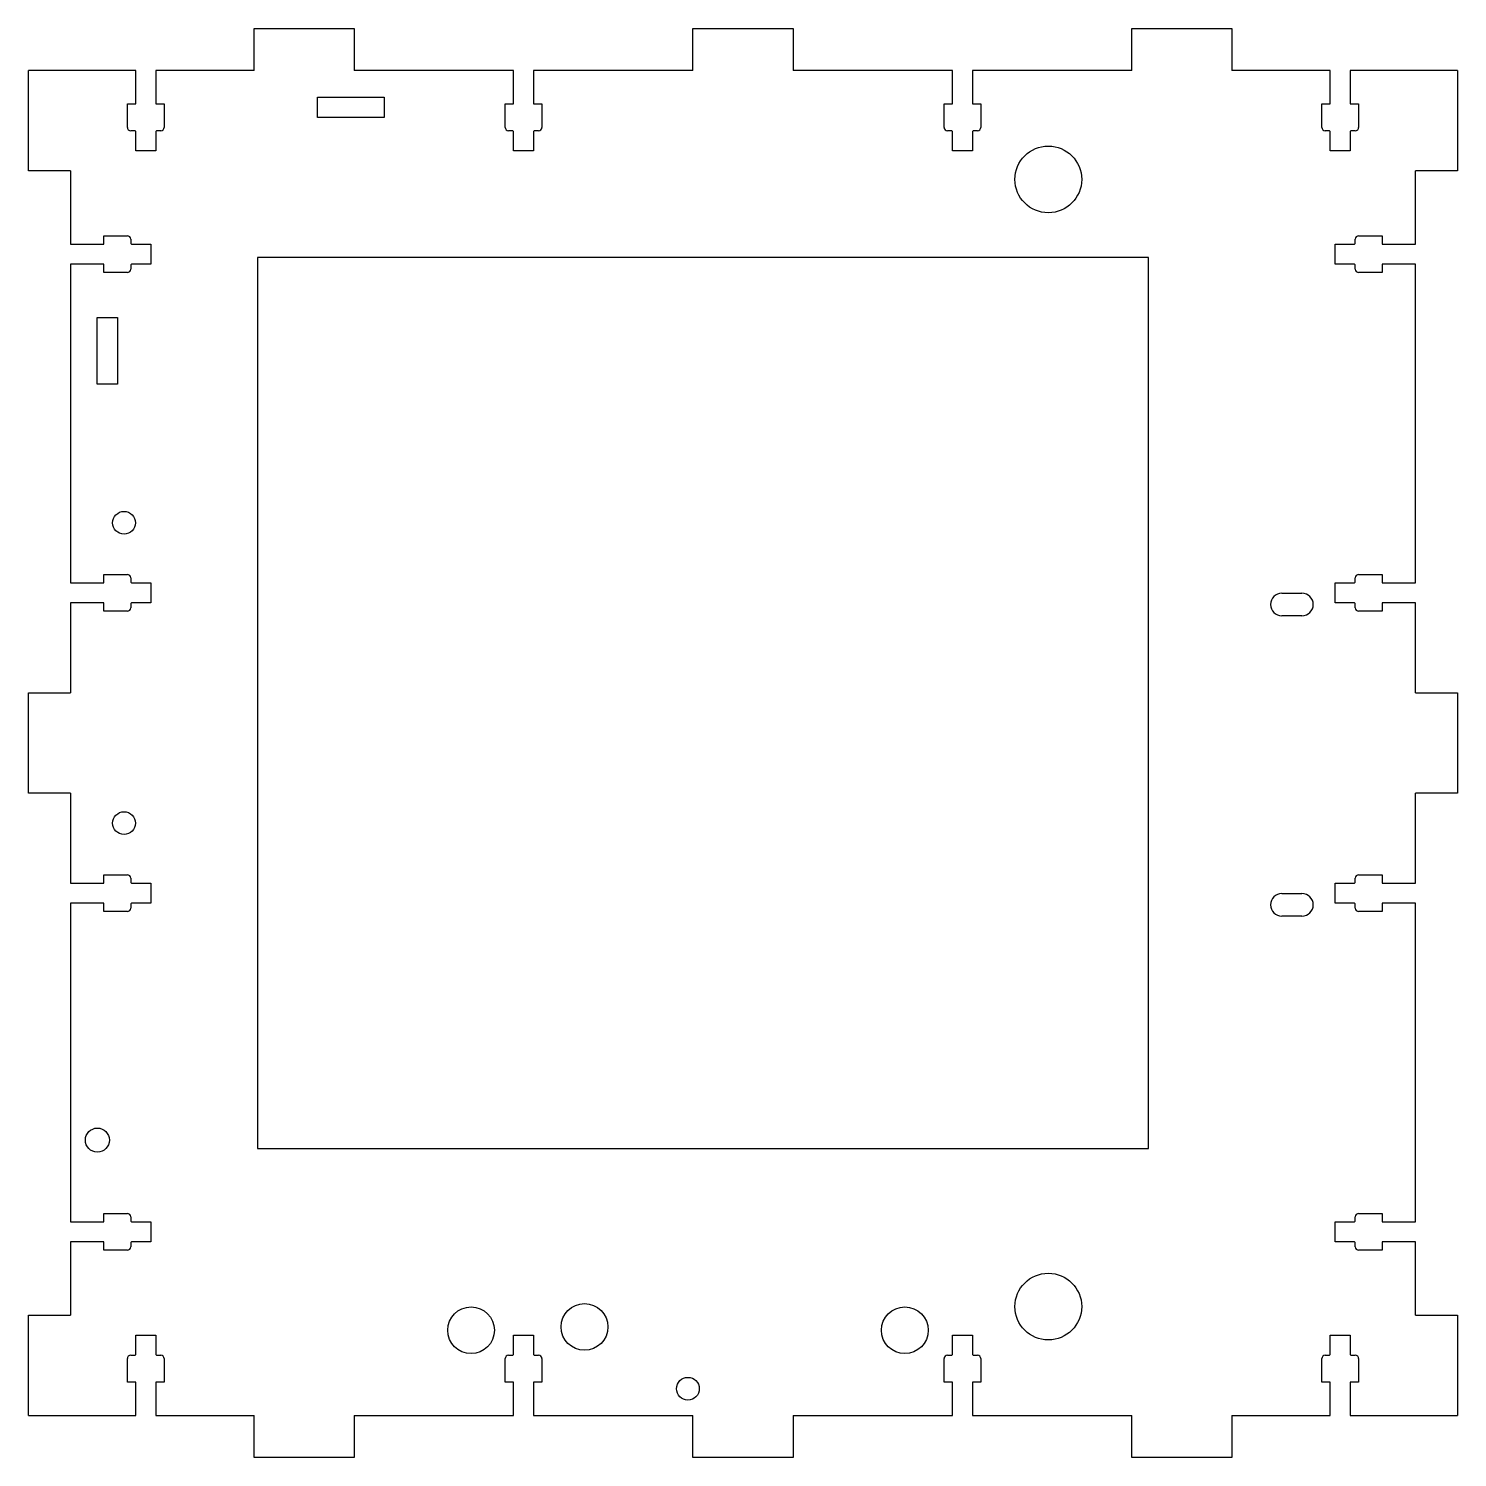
# Model space of a CAD drawing. Header units: millimetres. Extents: x -189 to 25, y -189 to 25.
import ezdxf

# ---------------------------------------------------------------- set-up
doc = ezdxf.new("R2010")
doc.units = ezdxf.units.MM

msp = doc.modelspace()

# ---------------------------------------------------------------- linework, layer by layer
at = {"color": 7, "linetype": 'Continuous', "lineweight": 25}
for p, q in [((-155.5, 18.5), (-155.5, 24.8)), ((-155.5, 24.8), (-140.5, 24.8)), ((-140.5, 24.8), (-140.5, 18.5)), ((-89.75, 18.5), (-89.75, 24.8)), ((-89.75, 24.8), (-74.75, 24.8)), ((-74.75, 24.8), (-74.75, 18.5)), ((-24, 18.5), (-24, 24.8)), ((-24, 24.8), (-9, 24.8)), ((-9, 24.8), (-9, 18.5)), ((-189.3, 3.5), (-189.3, 18.5)), ((-173.25, 18.5), (-189.3, 18.5)), ((-173.25, 13.5), (-173.25, 18.5)), ((-170.25, 18.5), (-170.25, 13.5)), ((-155.5, 18.5), (-170.25, 18.5)), ((-116.625, 18.5), (-140.5, 18.5)), ((-116.625, 13.5), (-116.625, 18.5)), ((-113.625, 18.5), (-113.625, 13.5)), ((-89.75, 18.5), (-113.625, 18.5)), ((-50.875, 18.5), (-74.75, 18.5)), ((-50.875, 13.5), (-50.875, 18.5)), ((-47.875, 18.5), (-47.875, 13.5)), ((-24, 18.5), (-47.875, 18.5)), ((5.75, 18.5), (-9, 18.5)), ((5.75, 13.5), (5.75, 18.5)), ((8.75, 18.5), (8.75, 13.5)), ((24.8, 18.5), (8.75, 18.5)), ((24.8, 18.5), (24.8, 3.5)), ((-174.5, 13.5), (-173.25, 13.5)), ((-174.5, 10), (-174.5, 13.5)), ((-170.25, 13.5), (-169, 13.5)), ((-169, 13.5), (-169, 10)), ((-146, 11.5), (-146, 14.5)), ((-146, 14.5), (-136, 14.5)), ((-136, 14.5), (-136, 11.5)), ((-117.875, 13.5), (-116.625, 13.5)), ((-117.875, 10), (-117.875, 13.5)), ((-113.625, 13.5), (-112.375, 13.5)), ((-112.375, 13.5), (-112.375, 10)), ((-52.125, 13.5), (-50.875, 13.5)), ((-52.125, 10), (-52.125, 13.5)), ((-47.875, 13.5), (-46.625, 13.5)), ((-46.625, 13.5), (-46.625, 10)), ((4.5, 13.5), (5.75, 13.5)), ((4.5, 10), (4.5, 13.5)), ((8.75, 13.5), (10, 13.5)), ((10, 13.5), (10, 10)), ((-136, 11.5), (-146, 11.5)), ((-173.35, 9.5), (-174, 9.5)), ((-173.25, 9.4), (-173.35, 9.5)), ((-173.25, 6.5), (-173.25, 9.4)), ((-170.15, 9.5), (-170.25, 9.4)), ((-170.25, 9.4), (-170.25, 6.5)), ((-169.5, 9.5), (-170.15, 9.5)), ((-116.725, 9.5), (-117.375, 9.5)), ((-116.625, 9.4), (-116.725, 9.5)), ((-116.625, 6.5), (-116.625, 9.4)), ((-113.525, 9.5), (-113.625, 9.4)), ((-113.625, 9.4), (-113.625, 6.5)), ((-112.875, 9.5), (-113.525, 9.5)), ((-50.975, 9.5), (-51.625, 9.5)), ((-50.875, 9.4), (-50.975, 9.5)), ((-50.875, 6.5), (-50.875, 9.4)), ((-47.775, 9.5), (-47.875, 9.4)), ((-47.875, 9.4), (-47.875, 6.5)), ((-47.125, 9.5), (-47.775, 9.5)), ((5.65, 9.5), (5, 9.5)), ((5.75, 9.4), (5.65, 9.5)), ((5.75, 6.5), (5.75, 9.4)), ((8.85, 9.5), (8.75, 9.4)), ((8.75, 9.4), (8.75, 6.5)), ((9.5, 9.5), (8.85, 9.5)), ((-170.25, 6.5), (-173.25, 6.5)), ((-113.625, 6.5), (-116.625, 6.5)), ((-47.875, 6.5), (-50.875, 6.5)), ((8.75, 6.5), (5.75, 6.5)), ((-183, 3.5), (-189.3, 3.5)), ((-183, 3.5), (-183, -7.5)), ((24.8, 3.5), (18.5, 3.5)), ((18.5, -7.5), (18.5, 3.5)), ((-178, -6.25), (-174.5, -6.25)), ((-178, -7.5), (-178, -6.25)), ((10, -6.25), (13.5, -6.25)), ((13.5, -6.25), (13.5, -7.5)), ((-183, -7.5), (-178, -7.5)), ((-174, -6.75), (-174, -7.4)), ((-174, -7.4), (-173.9, -7.5)), ((-173.9, -7.5), (-171, -7.5)), ((-171, -7.5), (-171, -10.5)), ((6.5, -7.5), (9.4, -7.5)), ((6.5, -10.5), (6.5, -7.5)), ((9.4, -7.5), (9.5, -7.4)), ((9.5, -7.4), (9.5, -6.75)), ((13.5, -7.5), (18.5, -7.5)), ((-183, -10.5), (-183, -58.25)), ((-178, -10.5), (-183, -10.5)), ((-178, -11.75), (-178, -10.5)), ((-173.9, -10.5), (-174, -10.6)), ((-174, -10.6), (-174, -11.25)), ((-171, -10.5), (-173.9, -10.5)), ((-21.5, -9.5), (-155, -9.5)), ((-155, -9.5), (-155, -143)), ((-21.5, -143), (-21.5, -9.5)), ((9.4, -10.5), (6.5, -10.5)), ((9.5, -10.6), (9.4, -10.5)), ((9.5, -11.25), (9.5, -10.6)), ((13.5, -10.5), (13.5, -11.75)), ((18.5, -10.5), (13.5, -10.5)), ((18.5, -58.25), (18.5, -10.5)), ((-174.5, -11.75), (-178, -11.75)), ((13.5, -11.75), (10, -11.75)), ((-179, -28.5), (-179, -18.5)), ((-179, -18.5), (-176, -18.5)), ((-176, -18.5), (-176, -28.5)), ((-176, -28.5), (-179, -28.5)), ((-178, -57), (-174.5, -57)), ((-178, -58.25), (-178, -57)), ((-174, -57.5), (-174, -58.15)), ((9.5, -58.15), (9.5, -57.5)), ((10, -57), (13.5, -57)), ((13.5, -57), (13.5, -58.25)), ((-183, -58.25), (-178, -58.25)), ((-174, -58.15), (-173.9, -58.25)), ((-173.9, -58.25), (-171, -58.25)), ((-171, -58.25), (-171, -61.25)), ((-1.5, -59.8), (1.5, -59.8)), ((6.5, -58.25), (9.4, -58.25)), ((6.5, -61.25), (6.5, -58.25)), ((9.4, -58.25), (9.5, -58.15)), ((13.5, -58.25), (18.5, -58.25)), ((-183, -61.25), (-183, -74.75)), ((-178, -61.25), (-183, -61.25)), ((-178, -62.5), (-178, -61.25)), ((-173.9, -61.25), (-174, -61.35)), ((-174, -61.35), (-174, -62)), ((-171, -61.25), (-173.9, -61.25)), ((9.4, -61.25), (6.5, -61.25)), ((9.5, -61.35), (9.4, -61.25)), ((9.5, -62), (9.5, -61.35)), ((13.5, -61.25), (13.5, -62.5)), ((18.5, -61.25), (13.5, -61.25)), ((18.5, -74.75), (18.5, -61.25)), ((-174.5, -62.5), (-178, -62.5)), ((1.5, -63.2), (-1.5, -63.2)), ((13.5, -62.5), (10, -62.5)), ((-189.3, -89.75), (-189.3, -74.75)), ((-189.3, -74.75), (-183, -74.75)), ((18.5, -74.75), (24.8, -74.75)), ((24.8, -74.75), (24.8, -89.75)), ((-183, -89.75), (-189.3, -89.75)), ((-183, -89.75), (-183, -103.25)), ((24.8, -89.75), (18.5, -89.75)), ((18.5, -103.25), (18.5, -89.75)), ((-178, -102), (-174.5, -102)), ((-178, -103.25), (-178, -102)), ((-174, -102.5), (-174, -103.15)), ((9.5, -103.15), (9.5, -102.5)), ((10, -102), (13.5, -102)), ((13.5, -102), (13.5, -103.25)), ((-183, -103.25), (-178, -103.25)), ((-174, -103.15), (-173.9, -103.25)), ((-173.9, -103.25), (-171, -103.25)), ((-171, -103.25), (-171, -106.25)), ((-1.5, -104.8), (1.5, -104.8)), ((6.5, -103.25), (9.4, -103.25)), ((6.5, -106.25), (6.5, -103.25)), ((9.4, -103.25), (9.5, -103.15)), ((13.5, -103.25), (18.5, -103.25)), ((-183, -106.25), (-183, -154)), ((-178, -106.25), (-183, -106.25)), ((-178, -107.5), (-178, -106.25)), ((-173.9, -106.25), (-174, -106.35)), ((-174, -106.35), (-174, -107)), ((-171, -106.25), (-173.9, -106.25)), ((9.4, -106.25), (6.5, -106.25)), ((9.5, -106.35), (9.4, -106.25)), ((9.5, -107), (9.5, -106.35)), ((13.5, -106.25), (13.5, -107.5)), ((18.5, -106.25), (13.5, -106.25)), ((18.5, -154), (18.5, -106.25)), ((-174.5, -107.5), (-178, -107.5)), ((1.5, -108.2), (-1.5, -108.2)), ((13.5, -107.5), (10, -107.5)), ((-155, -143), (-21.5, -143)), ((-183, -154), (-178, -154)), ((-178, -152.75), (-174.5, -152.75)), ((-178, -154), (-178, -152.75)), ((-174, -153.25), (-174, -153.9)), ((-174, -153.9), (-173.9, -154)), ((-173.9, -154), (-171, -154)), ((-171, -154), (-171, -157)), ((6.5, -154), (9.4, -154)), ((6.5, -157), (6.5, -154)), ((9.4, -154), (9.5, -153.9)), ((9.5, -153.9), (9.5, -153.25)), ((10, -152.75), (13.5, -152.75)), ((13.5, -152.75), (13.5, -154)), ((13.5, -154), (18.5, -154)), ((-183, -157), (-183, -168)), ((-178, -157), (-183, -157)), ((-178, -158.25), (-178, -157)), ((-174.5, -158.25), (-178, -158.25)), ((-173.9, -157), (-174, -157.1)), ((-174, -157.1), (-174, -157.75)), ((-171, -157), (-173.9, -157)), ((9.4, -157), (6.5, -157)), ((9.5, -157.1), (9.4, -157)), ((9.5, -157.75), (9.5, -157.1)), ((13.5, -158.25), (10, -158.25)), ((13.5, -157), (13.5, -158.25)), ((18.5, -157), (13.5, -157)), ((18.5, -168), (18.5, -157)), ((-189.3, -183), (-189.3, -168)), ((-189.3, -168), (-183, -168)), ((18.5, -168), (24.8, -168)), ((24.8, -168), (24.8, -183)), ((-173.25, -171), (-170.25, -171)), ((-173.25, -173.9), (-173.25, -171)), ((-170.25, -171), (-170.25, -173.9)), ((-116.625, -171), (-113.625, -171)), ((-116.625, -173.9), (-116.625, -171)), ((-113.625, -171), (-113.625, -173.9)), ((-50.875, -171), (-47.875, -171)), ((-50.875, -173.9), (-50.875, -171)), ((-47.875, -171), (-47.875, -173.9)), ((5.75, -171), (8.75, -171)), ((5.75, -173.9), (5.75, -171)), ((8.75, -171), (8.75, -173.9)), ((-174.5, -178), (-174.5, -174.5)), ((-174, -174), (-173.35, -174)), ((-173.35, -174), (-173.25, -173.9)), ((-170.25, -173.9), (-170.15, -174)), ((-170.15, -174), (-169.5, -174)), ((-169, -174.5), (-169, -178)), ((-117.875, -178), (-117.875, -174.5)), ((-117.375, -174), (-116.725, -174)), ((-116.725, -174), (-116.625, -173.9)), ((-113.625, -173.9), (-113.525, -174)), ((-113.525, -174), (-112.875, -174)), ((-112.375, -174.5), (-112.375, -178)), ((-52.125, -178), (-52.125, -174.5)), ((-51.625, -174), (-50.975, -174)), ((-50.975, -174), (-50.875, -173.9)), ((-47.875, -173.9), (-47.775, -174)), ((-47.775, -174), (-47.125, -174)), ((-46.625, -174.5), (-46.625, -178)), ((4.5, -178), (4.5, -174.5)), ((5, -174), (5.65, -174)), ((5.65, -174), (5.75, -173.9)), ((8.75, -173.9), (8.85, -174)), ((8.85, -174), (9.5, -174)), ((10, -174.5), (10, -178)), ((-173.25, -178), (-174.5, -178)), ((-173.25, -183), (-173.25, -178)), ((-170.25, -178), (-170.25, -183)), ((-169, -178), (-170.25, -178)), ((-116.625, -178), (-117.875, -178)), ((-116.625, -183), (-116.625, -178)), ((-113.625, -178), (-113.625, -183)), ((-112.375, -178), (-113.625, -178)), ((-50.875, -178), (-52.125, -178)), ((-50.875, -183), (-50.875, -178)), ((-47.875, -178), (-47.875, -183)), ((-46.625, -178), (-47.875, -178)), ((5.75, -178), (4.5, -178)), ((5.75, -183), (5.75, -178)), ((8.75, -178), (8.75, -183)), ((10, -178), (8.75, -178)), ((-189.3, -183), (-173.25, -183)), ((-170.25, -183), (-155.5, -183)), ((-155.5, -189.3), (-155.5, -183)), ((-140.5, -183), (-116.625, -183)), ((-140.5, -183), (-140.5, -189.3)), ((-113.625, -183), (-89.75, -183)), ((-89.75, -189.3), (-89.75, -183)), ((-74.75, -183), (-50.875, -183)), ((-74.75, -183), (-74.75, -189.3)), ((-47.875, -183), (-24, -183)), ((-24, -189.3), (-24, -183)), ((-9, -183), (5.75, -183)), ((-9, -183), (-9, -189.3)), ((8.75, -183), (24.8, -183)), ((-140.5, -189.3), (-155.5, -189.3)), ((-74.75, -189.3), (-89.75, -189.3)), ((-9, -189.3), (-24, -189.3))]:
    msp.add_line(p, q, dxfattribs=at)
for centre, radius in [((-36.5, 2.2), 5), ((-175, -49.25), 1.7), ((-175, -94.25), 1.7), ((-178.992, -141.75), 1.8), ((-36.5, -166.7), 5), ((-123, -170.25), 3.5), ((-106, -169.75), 3.5), ((-58, -170.25), 3.5), ((-90.5, -179), 1.7)]:
    msp.add_circle(centre, radius, dxfattribs=at)
for centre, radius, start, end in [((-174, 10), 0.5, 180, 270), ((-169.5, 10), 0.5, 270, 0), ((-117.375, 10), 0.5, 180, 270), ((-112.875, 10), 0.5, 270, 0), ((-51.625, 10), 0.5, 180, 270), ((-47.125, 10), 0.5, 270, 0), ((5, 10), 0.5, 180, 270), ((9.5, 10), 0.5, 270, 0), ((-174.5, -6.75), 0.5, 0, 90), ((10, -6.75), 0.5, 90, 180), ((-174.5, -11.25), 0.5, 270, 0), ((10, -11.25), 0.5, 180, 270), ((-174.5, -57.5), 0.5, 360, 90), ((10, -57.5), 0.5, 90, 180), ((-1.5, -61.5), 1.7, 90, 270), ((1.5, -61.5), 1.7, 270, 90), ((-174.5, -62), 0.5, 270, 0), ((10, -62), 0.5, 180, 270), ((-174.5, -102.5), 0.5, 0, 90), ((10, -102.5), 0.5, 90, 180), ((-1.5, -106.5), 1.7, 90, 270), ((1.5, -106.5), 1.7, 270, 90), ((-174.5, -107), 0.5, 270, 0), ((10, -107), 0.5, 180, 270), ((-174.5, -153.25), 0.5, 0, 90), ((10, -153.25), 0.5, 90, 180), ((-174.5, -157.75), 0.5, 270, 0), ((10, -157.75), 0.5, 180, 270), ((-174, -174.5), 0.5, 90, 180), ((-169.5, -174.5), 0.5, 0, 90), ((-117.375, -174.5), 0.5, 90, 180), ((-112.875, -174.5), 0.5, 0, 90), ((-51.625, -174.5), 0.5, 90, 180), ((-47.125, -174.5), 0.5, 0, 90), ((5, -174.5), 0.5, 90, 180), ((9.5, -174.5), 0.5, 0, 90)]:
    msp.add_arc(centre, radius, start, end, dxfattribs=at)

doc.saveas('drawing.dxf')
